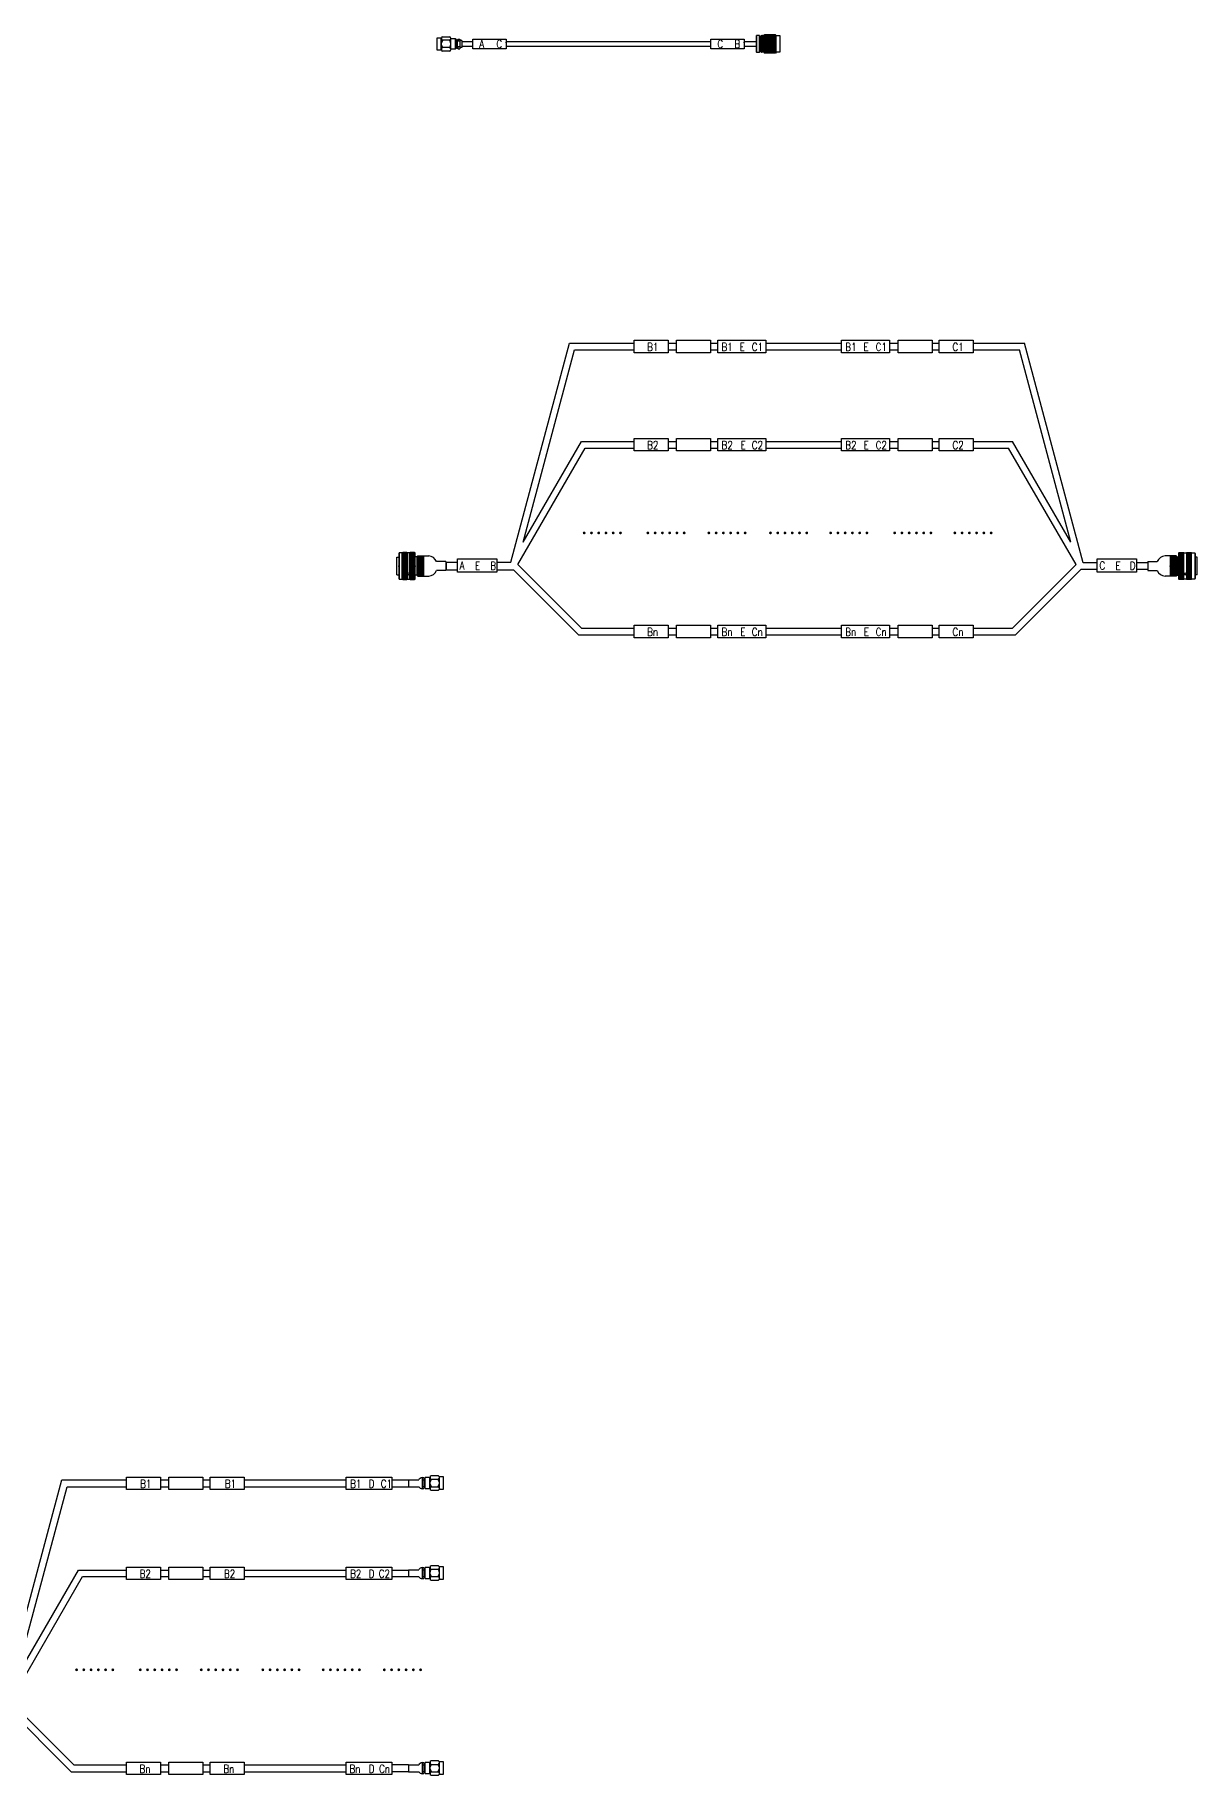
# Model space of a CAD drawing. Header units: inches. Extents: x -3640 to 2054, y -2291 to 954.
# Drawn here: x 824 to 1551, y -1266 to -179 of the extents above; entities that cross this region are included whole.
import ezdxf

# ---------------------------------------------------------------- set-up
doc = ezdxf.new("R2010")
doc.units = ezdxf.units.IN
doc.header["$MEASUREMENT"] = 0
doc.layers.add('C', color=2, linetype='Continuous')
doc.layers.add('VFDL', color=7, linetype='Continuous')
doc.styles.add('HZ', font='txt', dxfattribs={"width": 0.8, "bigfont": 'HZDX'})
doc.styles.add('样式 1', font='')
doc.styles.get('样式 1').set_extended_font_data('SimSun')
pattern_1 = [(315, (-27.04582, 8.43554), (-0.265165, -0.265165), []), (225, (-27.04582, 8.43554), (-0.265165, 0.265165), [])]
pattern_2 = [(315, (-22.2578, 8.43554), (-0.265165, -0.265165), []), (225, (-22.2578, 8.43554), (-0.265165, 0.265165), [])]

# ---------------------------------------------------------------- blocks, each defined once
blk = doc.blocks.new('spdglh')
at = {"lineweight": 30}
for p, q in [((-93.7, 1.5), (-87, 1.5)), ((-66, 2.4), (-66, -2.6)), ((-66, 1.5), (61.7, 1.5)), ((82.7, 2.4), (82.7, -2.6)), ((82.7, 1.5), (90.3, 1.5)), ((-93.7, -1.4), (-87, -1.4)), ((-66, -1.4), (61.7, -1.4)), ((82.7, -1.4), (90.3, -1.4))]:
    blk.add_line(p, q, dxfattribs=at)
for p, q in [((-93.7, 1.5), (-93.7, -1.4)), ((90.3, 1.5), (90.3, -1.4))]:
    blk.add_line(p, q)
for points in [[(-87, 3), (-66, 3), (-66, -3.1), (-87, -3.1)], [(61.7, 3), (82.7, 3), (82.7, -3.1), (61.7, -3.1)]]:
    blk.add_lwpolyline(points, close=True, dxfattribs=at)
for p in [(-66, 0.9), (-66, 0.9), (-66, 0.9), (82.7, 0.9), (82.7, 0.9), (82.7, 0.9)]:
    blk.add_point(p, dxfattribs=at)
at = {"style": 'HZ', "width": 0.8}
for s, p in [('A', (-82.9, -2.5)), ('C', (-72.2, -2.5)), ('C', (65.9, -2.5)), ('B', (76.5, -2.5))]:
    blk.add_text(s, height=5, dxfattribs=at).set_placement(p)
blk = doc.blocks.new('spdglh-z1')
at = {"lineweight": 30}
for p, q in [((-4.1, 3.4), (-4.1, -2.1)), ((-4.1, 2.7), (-3.5, 2.7)), ((-3.5, -2.7), (-3.5, 2.7)), ((-3.5, 2.5), (-2.9, 2.5)), ((-2.9, 2.5), (-2.4, 3)), ((-2.9, -2.5), (-2.9, 2.5)), ((-1.4, 1.7), (-2.9, 1.7)), ((-2.4, 3), (-1.4, 3)), ((-2.4, 3), (-2.4, 1.7)), ((-1.4, 3), (-1.4, -3.1)), ((0, 2.1), (-1.4, 2.1)), ((0, 2.1), (0, -2.1)), ((-4.1, -2.7), (-3.5, -2.7)), ((-3.5, -2.5), (-2.9, -2.5)), ((-1.4, -1.8), (-2.9, -1.8)), ((-2.4, -3.1), (-2.9, -2.5)), ((-2.4, -3.1), (-2.4, -1.8)), ((-2.4, -3.1), (-1.4, -3.1)), ((0, -2.1), (-1.4, -2.1)), ((-1.4, -3), (-1.4, -3))]:
    blk.add_line(p, q, dxfattribs=at)
at = {"layer": 'C', "color": 0, "lineweight": 30}
for p, q in [((-15.4, 3.9), (-12.9, 3.9)), ((-15.4, -3.8), (-15.4, 3.9)), ((-12.9, 3.4), (-12.9, 3.9)), ((-12.9, -3.3), (-12.9, 3.4)), ((-12.2, 4.5), (-7.7, 4.5)), ((-7.7, 2.3), (-12.2, 2.3)), ((-7, -3.3), (-7, 3.4)), ((-7, 3.4), (-4.1, 3.4)), ((-4.1, -3.3), (-4.1, 3.4)), ((-12.9, -3.8), (-15.4, -3.8)), ((-12.9, -3.3), (-12.9, -3.8)), ((-7.7, -2.2), (-12.2, -2.2)), ((-7.7, -4.5), (-12.2, -4.5)), ((-4.1, -3.3), (-7, -3.3))]:
    blk.add_line(p, q, dxfattribs=at)
for centre, radius, start, end in [((-11.6, 3.4), 1.28, 118.0017, 241.9983), ((-8.8, 0), 4.1, 146.5968, 213.4032), ((-8.3, 3.4), 1.28, 298.0017, 61.9983), ((-11.1, 0), 4.1, 326.5968, 33.4032), ((-11.6, -3.4), 1.28, 118.0017, 241.9983), ((-8.3, -3.4), 1.28, 298.0017, 61.9983)]:
    blk.add_arc(centre, radius, start, end, dxfattribs=at)
blk = doc.blocks.new('spdglh-y1')
at = {"lineweight": 30}
h = blk.add_hatch(dxfattribs=at)
h.set_pattern_fill('ANSI37', color=256, scale=4, angle=180, style=0)
h.set_pattern_definition([(225, (71.644, 46.64544), (0.3535534, -0.3535534), []), (315, (71.644, 46.64544), (0.3535534, 0.3535534), [])])
h.paths.add_polyline_path([(11.9, 5.7), (5.1, 5.7), (5.1, -5.7), (11.9, -5.7)])
for p, q in [((0, -5.2), (0, 5.2)), ((1.9, 5.4), (0.2, 5.4)), ((0.2, -5.4), (0.2, 5.4)), ((1.9, -5.4), (1.9, 5.4)), ((1.9, 4), (2.7, 4)), ((2.7, -5), (2.7, 5)), ((3.2, -5.4), (3.2, 5.4)), ((1.9, -5.4), (0.2, -5.4)), ((1.9, -4), (2.7, -4))]:
    blk.add_line(p, q, dxfattribs=at)
blk.add_point((2.7, 0), dxfattribs=at)
at = {"layer": 'VFDL', "linetype": 'Continuous', "lineweight": 30}
for p, q in [((0.2, 5.4), (0, 5.2)), ((3.2, 5.4), (2.7, 5)), ((3.5, 5.1), (3.2, 5.4)), ((3.7, 5.2), (3.5, 5.1)), ((3.5, -5.1), (3.5, 5.1)), ((3.5, 5.1), (3.5, 5.1)), ((3.7, -5.2), (3.7, 5.2)), ((4.6, 5.2), (3.7, 5.2)), ((5.1, 5.7), (4.6, 5.2)), ((4.6, -5.2), (4.6, 5.2)), ((5.1, -5.7), (5.1, 5.7)), ((11.9, 5.7), (5.1, 5.7)), ((11.9, -5.7), (11.9, 5.7)), ((11.9, 5.7), (12.4, 5.2)), ((12.4, -5.2), (12.4, 5.2)), ((12.4, 5.2), (14.6, 5.2)), ((14.6, 5.2), (14.6, -5.2)), ((0.2, -5.4), (0, -5.2)), ((3.2, -5.4), (2.7, -5)), ((3.5, -5.1), (3.2, -5.4)), ((3.7, -5.2), (3.5, -5.1)), ((4.6, -5.2), (3.7, -5.2)), ((4.6, -5.2), (5.1, -5.7)), ((11.9, -5.7), (5.1, -5.7)), ((12.4, -5.2), (11.9, -5.7)), ((14.6, -5.2), (12.4, -5.2))]:
    blk.add_line(p, q, dxfattribs=at)
blk = doc.blocks.new('射频单根连号')
for name, p in [('spdglh-z1', (-93.7, 0)), ('spdglh', (0, 0)), ('spdglh-y1', (90.3, 0))]:
    blk.add_blockref(name, p)
blk = doc.blocks.new('spltjs')
at = {"lineweight": 30}
for p, q in [((-140.4, 98.6), (-100, 98.6)), ((-78.8, 98.6), (-73.5, 98.6)), ((-52.4, 98.6), (-47.8, 98.6)), ((-17.8, 100.4), (-17.8, 92.6)), ((-17.8, 98.6), (29.5, 98.6)), ((59.6, 100.4), (59.6, 92.6)), ((59.6, 98.6), (64.9, 98.6)), ((86.1, 98.6), (90.6, 98.6)), ((111.8, 98.6), (143.9, 98.6)), ((-137.2, 94.4), (-100, 94.4)), ((-78.8, 94.4), (-73.5, 94.4)), ((-52.4, 94.4), (-47.8, 94.4)), ((-17.8, 94.4), (29.5, 94.4)), ((59.6, 94.4), (64.9, 94.4)), ((86.1, 94.4), (90.6, 94.4)), ((111.8, 94.4), (140.7, 94.4)), ((-133, 37.2), (-100, 37.2)), ((-130.6, 33), (-100, 33)), ((-78.8, 37.2), (-73.5, 37.2)), ((-78.8, 33), (-73.5, 33)), ((-52.4, 37.2), (-47.8, 37.2)), ((-52.4, 33), (-47.8, 33)), ((-17.8, 39), (-17.8, 31.2)), ((-17.8, 37.2), (29.5, 37.2)), ((-17.8, 33), (29.5, 33)), ((59.6, 39), (59.6, 31.2)), ((59.6, 37.2), (64.9, 37.2)), ((59.6, 33), (64.9, 33)), ((86.1, 37.2), (90.6, 37.2)), ((86.1, 33), (90.6, 33)), ((111.8, 37.2), (136.5, 37.2)), ((111.8, 33), (134, 33)), ((-217.5, -38.3), (-210.4, -38.3)), ((-217.5, -43), (-210.4, -43)), ((-185.8, -38.3), (-177.1, -38.3)), ((-185.8, -43), (-175.4, -43)), ((189.3, -42.8), (179.1, -42.8)), ((189.3, -38.7), (180.6, -38.7)), ((221, -38.7), (213.9, -38.7)), ((221, -42.8), (213.9, -42.8)), ((-134.7, -83.7), (-100, -83.7)), ((-133, -79.5), (-100, -79.5)), ((-78.8, -79.5), (-73.5, -79.5)), ((-78.8, -83.7), (-73.5, -83.7)), ((-52.4, -79.5), (-47.8, -79.5)), ((-52.4, -83.7), (-47.8, -83.7)), ((-17.8, -77.7), (-17.8, -85.5)), ((-17.8, -79.5), (29.5, -79.5)), ((-17.8, -83.7), (29.5, -83.7)), ((59.6, -77.7), (59.6, -85.5)), ((59.6, -79.5), (64.9, -79.5)), ((59.6, -83.7), (64.9, -83.7)), ((86.1, -79.5), (90.6, -79.5)), ((86.1, -83.7), (90.6, -83.7)), ((111.8, -79.5), (136.5, -79.5)), ((111.8, -83.7), (138.2, -83.7))]:
    blk.add_line(p, q, dxfattribs=at)
for p, q in [((-217.5, -38.3), (-217.5, -43)), ((221, -38.7), (221, -42.8))]:
    blk.add_line(p, q)
at = {"linetype": 'Continuous', "lineweight": 30}
for points in [[(-177.1, -38.3), (-140.4, 98.6)], [(180.6, -38.7), (143.9, 98.6)], [(-169.4, -25.9), (-137.2, 94.4)], [(172.9, -25.9), (140.7, 94.4)], [(-172.7, -39.8), (-130.6, 33)], [(-169.4, -25.9), (-133, 37.2)], [(176.1, -39.8), (134, 33)], [(172.9, -25.9), (136.5, 37.2)], [(-175.4, -43), (-134.7, -83.7)], [(-172.7, -39.8), (-133, -79.5)], [(176.1, -39.8), (136.5, -79.5)], [(179.1, -42.8), (138.2, -83.7)]]:
    blk.add_lwpolyline(points, dxfattribs=at)
at = {"lineweight": 30}
for points in [[(-100, 100.4), (-78.8, 100.4), (-78.8, 92.6), (-100, 92.6)], [(-73.5, 100.4), (-52.4, 100.4), (-52.4, 92.6), (-73.5, 92.6)], [(-47.8, 100.4), (-17.8, 100.4), (-17.8, 92.6), (-47.8, 92.6)], [(29.5, 100.4), (59.6, 100.4), (59.6, 92.6), (29.5, 92.6)], [(64.9, 100.4), (86.1, 100.4), (86.1, 92.6), (64.9, 92.6)], [(90.6, 100.4), (111.8, 100.4), (111.8, 92.6), (90.6, 92.6)], [(-100, 39), (-78.8, 39), (-78.8, 31.2), (-100, 31.2)], [(-73.5, 39), (-52.4, 39), (-52.4, 31.2), (-73.5, 31.2)], [(-47.8, 39), (-17.8, 39), (-17.8, 31.2), (-47.8, 31.2)], [(29.5, 39), (59.6, 39), (59.6, 31.2), (29.5, 31.2)], [(64.9, 39), (86.1, 39), (86.1, 31.2), (64.9, 31.2)], [(90.6, 39), (111.8, 39), (111.8, 31.2), (90.6, 31.2)], [(-210.4, -36.3), (-185.8, -36.3), (-185.8, -44.5), (-210.4, -44.5)], [(189.3, -36.3), (213.9, -36.3), (213.9, -44.5), (189.3, -44.5)], [(-100, -77.7), (-78.8, -77.7), (-78.8, -85.5), (-100, -85.5)], [(-73.5, -77.7), (-52.4, -77.7), (-52.4, -85.5), (-73.5, -85.5)], [(-47.8, -77.7), (-17.8, -77.7), (-17.8, -85.5), (-47.8, -85.5)], [(29.5, -77.7), (59.6, -77.7), (59.6, -85.5), (29.5, -85.5)], [(64.9, -77.7), (86.1, -77.7), (86.1, -85.5), (64.9, -85.5)], [(90.6, -77.7), (111.8, -77.7), (111.8, -85.5), (90.6, -85.5)]]:
    blk.add_lwpolyline(points, close=True, dxfattribs=at)
at = {"lineweight": 20, "style": 'HZ', "width": 0.8}
for s, p in [('B1', (-91.9, 93.7)), ('B1', (-45.4, 93.7)), ('E', (-34.1, 93.7)), ('C1', (-26.5, 93.7)), ('B1', (31.9, 93.7)), ('E', (43.3, 93.7)), ('C1', (50.9, 93.7)), ('C1', (98.9, 93.7)), ('B2', (-91.9, 32.3)), ('B2', (-45.4, 32.3)), ('E', (-33.5, 32.3)), ('C2', (-26.5, 32.3)), ('B2', (31.9, 32.3)), ('E', (43.4, 32.3)), ('C2', (50.9, 32.3)), ('C2', (98.9, 32.3)), ('A', (-209.1, -42.9)), ('E', (-199.5, -43)), ('B', (-189.9, -43)), ('C', (190.7, -42.9)), ('E', (200.7, -43)), ('D', (209.7, -43)), ('Bn', (-91.9, -84.4)), ('Bn', (-45.4, -84.4)), ('E', (-33.7, -84.4)), ('Cn', (-26.5, -84.4)), ('Bn', (31.9, -84.4)), ('E', (43.5, -84.4)), ('Cn', (50.9, -84.4)), ('Cn', (98.9, -84.4))]:
    blk.add_text(s, height=5, dxfattribs=at).set_placement(p)
at = {"style": '样式 1'}
for p in [(-133.5, -25.2), (-93.7, -25.2), (-55.6, -25.2), (-17.1, -25.2), (20.5, -25.2), (60.5, -25.2), (98.1, -25.2)]:
    blk.add_text('……', height=10, dxfattribs=at).set_placement(p)
blk = doc.blocks.new('spltjs-z1')
at = {"lineweight": 30}
h = blk.add_hatch(dxfattribs=at)
h.set_pattern_fill('ANSI37', color=256, scale=3, angle=180, style=0)
h.set_pattern_definition(pattern_1)
h.paths.add_polyline_path([(-27, -8.4), (-24.4, -8.4), (-24.4, 8.4), (-27, 8.4)])
h = blk.add_hatch(dxfattribs=at)
h.set_pattern_fill('ANSI37', color=256, scale=3, angle=180, style=0)
h.set_pattern_definition(pattern_2)
h.paths.add_polyline_path([(-22.3, -8.4), (-19.6, -8.4), (-19.6, 8.4), (-22.3, 8.4)])
for p, q in [((-30.8, 5.6), (-29.5, 5.6)), ((-30.8, -5.6), (-30.8, 5.6)), ((-29.3, 8.2), (-29.5, 7.9)), ((-29.5, 7.9), (-29.5, -7.9)), ((-27, 8.4), (-27.3, 8.2)), ((-27, -8.4), (-27, 8.4)), ((-24.4, 8.4), (-24.1, 8.2)), ((-22.3, 8.4), (-22.5, 8.2)), ((-22.3, -8.4), (-22.3, 8.4)), ((-19.6, 8.4), (-19.3, 8.2)), ((-19.3, -8.2), (-19.3, 8.2)), ((-18.2, 5.8), (-19.3, 5.8)), ((-17.6, 6.4), (-18.2, 5.8)), ((-18.2, 5.8), (-18.2, -5.8)), ((-17.6, 6.4), (-17.6, -6.4)), ((-17.6, 6.4), (-14, 6.4)), ((-17.6, 5.9), (-14, 5.9)), ((-17.6, 5.5), (-14, 5.5)), ((-17.6, 5), (-14, 5)), ((-17.6, 4.5), (-14, 4.5)), ((-17.6, 4), (-14, 4)), ((-17.6, 3.6), (-14, 3.6)), ((-17.6, 3.1), (-14, 3.1)), ((-17.6, 2.6), (-14, 2.6)), ((-17.6, 2.1), (-14, 2.1)), ((-17.6, 1.6), (-14, 1.6)), ((-17.6, 1.2), (-14, 1.2)), ((-17.6, 0.7), (-14, 0.7)), ((-17.6, 0.2), (-14, 0.2)), ((-14, 6.4), (-14, -6.4)), ((-14, 6.4), (-10.8, 6.4)), ((0, 2.8), (-5.9, 2.8)), ((0, 2.8), (0, -2.8)), ((-30.8, -5.6), (-29.5, -5.6)), ((-29.5, -7.9), (-29.3, -8.2)), ((-27.3, -8.2), (-27, -8.4)), ((-24.1, -8.2), (-24.4, -8.4)), ((-22.5, -8.2), (-22.3, -8.4)), ((-19.3, -8.2), (-19.6, -8.4)), ((-18.2, -5.8), (-19.3, -5.8)), ((-17.6, -6.4), (-18.2, -5.8)), ((-17.6, -0.3), (-14, -0.3)), ((-17.6, -0.7), (-14, -0.7)), ((-17.6, -1.2), (-14, -1.2)), ((-17.6, -1.7), (-14, -1.7)), ((-17.6, -2.2), (-14, -2.2)), ((-17.6, -2.6), (-14, -2.6)), ((-17.6, -3.1), (-14, -3.1)), ((-17.6, -3.6), (-14, -3.6)), ((-17.6, -4.1), (-14, -4.1)), ((-17.6, -4.5), (-14, -4.5)), ((-17.6, -5.1), (-14, -5.1)), ((-17.6, -5.5), (-14, -5.5)), ((-17.6, -6), (-14, -6)), ((-17.6, -6.4), (-14, -6.4)), ((-14, -6.4), (-10.8, -6.4)), ((0, -2.8), (-5.9, -2.8))]:
    blk.add_line(p, q, dxfattribs=at)
for points in [[(-29.3, -8.2), (-27.3, -8.2), (-27.3, 8.2), (-29.3, 8.2)], [(-27, -8.4), (-24.4, -8.4), (-24.4, 8.4), (-27, 8.4)], [(-24.1, -8.2), (-22.5, -8.2), (-22.5, 8.2), (-24.1, 8.2)], [(-22.3, -8.4), (-19.6, -8.4), (-19.6, 8.4), (-22.3, 8.4)]]:
    blk.add_lwpolyline(points, close=True, dxfattribs=at)
for centre, radius, start, end in [((-11.6, 0.2), 6.28, 24.7524, 82.1031), ((-23.3, -5.3), 0.854, 23.7022, 156.2978), ((-23.3, -4.6), 0.854, 203.7022, 336.2978), ((-23.3, -4.4), 0.943, 213.9978, 326.0022), ((-11.6, -0.2), 6.28, 277.8969, 335.2476)]:
    blk.add_arc(centre, radius, start, end, dxfattribs=at)
for p in [(-19.3, 0), (-19.3, 0), (-14, 0), (-29.5, 0)]:
    blk.add_point(p, dxfattribs=at)
blk = doc.blocks.new('spltjs-y1')
at = {"lineweight": 30}
h = blk.add_hatch(dxfattribs=at)
h.set_pattern_fill('ANSI37', color=256, scale=3, angle=180, style=0)
h.set_pattern_definition([(225, (22.2578, 8.43554), (0.265165, -0.265165), []), (315, (22.2578, 8.43554), (0.265165, 0.265165), [])])
h.paths.add_polyline_path([(22.3, 8.4), (19.6, 8.4), (19.6, -8.4), (22.3, -8.4)])
h = blk.add_hatch(dxfattribs=at)
h.set_pattern_fill('ANSI37', color=256, scale=3, angle=180, style=0)
h.set_pattern_definition([(225, (27.04582, 8.43554), (0.265165, -0.265165), []), (315, (27.04582, 8.43554), (0.265165, 0.265165), [])])
h.paths.add_polyline_path([(27, 8.4), (24.4, 8.4), (24.4, -8.4), (27, -8.4)])
for p, q in [((0, 2.8), (5.9, 2.8)), ((0, 2.8), (0, -2.8)), ((14, 6.4), (10.8, 6.4)), ((17.6, 6.4), (14, 6.4)), ((14, 6.4), (14, -6.4)), ((17.6, 5.9), (14, 5.9)), ((17.6, 5.5), (14, 5.5)), ((17.6, 5), (14, 5)), ((17.6, 4.5), (14, 4.5)), ((17.6, 4), (14, 4)), ((17.6, 3.6), (14, 3.6)), ((17.6, 3.1), (14, 3.1)), ((17.6, 2.6), (14, 2.6)), ((17.6, 2.1), (14, 2.1)), ((17.6, 1.6), (14, 1.6)), ((17.6, 1.2), (14, 1.2)), ((17.6, 0.7), (14, 0.7)), ((17.6, 0.2), (14, 0.2)), ((17.6, 6.4), (18.2, 5.8)), ((17.6, 6.4), (17.6, -6.4)), ((18.2, 5.8), (19.3, 5.8)), ((18.2, 5.8), (18.2, -5.8)), ((19.6, 8.4), (19.3, 8.2)), ((19.3, -8.2), (19.3, 8.2)), ((22.3, -8.4), (22.3, 8.4)), ((22.3, 8.4), (22.5, 8.2)), ((24.4, 8.4), (24.1, 8.2)), ((27, -8.4), (27, 8.4)), ((27, 8.4), (27.3, 8.2)), ((29.3, 8.2), (29.5, 7.9)), ((29.5, 7.9), (29.5, -7.9)), ((30.8, 5.6), (29.5, 5.6)), ((30.8, -5.6), (30.8, 5.6)), ((0, -2.8), (5.9, -2.8)), ((14, -6.4), (10.8, -6.4)), ((17.6, -0.3), (14, -0.3)), ((17.6, -0.7), (14, -0.7)), ((17.6, -1.2), (14, -1.2)), ((17.6, -1.7), (14, -1.7)), ((17.6, -2.2), (14, -2.2)), ((17.6, -2.6), (14, -2.6)), ((17.6, -3.1), (14, -3.1)), ((17.6, -3.6), (14, -3.6)), ((17.6, -4.1), (14, -4.1)), ((17.6, -4.5), (14, -4.5)), ((17.6, -5.1), (14, -5.1)), ((17.6, -5.5), (14, -5.5)), ((17.6, -6), (14, -6)), ((17.6, -6.4), (14, -6.4)), ((17.6, -6.4), (18.2, -5.8)), ((18.2, -5.8), (19.3, -5.8)), ((19.3, -8.2), (19.6, -8.4)), ((22.5, -8.2), (22.3, -8.4)), ((24.1, -8.2), (24.4, -8.4)), ((27.3, -8.2), (27, -8.4)), ((29.5, -7.9), (29.3, -8.2)), ((30.8, -5.6), (29.5, -5.6))]:
    blk.add_line(p, q, dxfattribs=at)
for points in [[(22.3, -8.4), (19.6, -8.4), (19.6, 8.4), (22.3, 8.4)], [(24.1, -8.2), (22.5, -8.2), (22.5, 8.2), (24.1, 8.2)], [(27, -8.4), (24.4, -8.4), (24.4, 8.4), (27, 8.4)], [(29.3, -8.2), (27.3, -8.2), (27.3, 8.2), (29.3, 8.2)]]:
    blk.add_lwpolyline(points, close=True, dxfattribs=at)
for centre, radius, start, end in [((11.6, 0.2), 6.28, 97.8969, 155.2476), ((11.6, -0.2), 6.28, 204.7524, 262.1031), ((23.3, -5.3), 0.854, 23.7022, 156.2978), ((23.3, -4.6), 0.854, 203.7022, 336.2978), ((23.3, -4.4), 0.943, 213.9978, 326.0022)]:
    blk.add_arc(centre, radius, start, end, dxfattribs=at)
for p in [(14, 0), (19.3, 0), (19.3, 0), (29.5, 0)]:
    blk.add_point(p, dxfattribs=at)
blk = doc.blocks.new('射频两头集束')
for name, p in [('spltjs', (-0.9, -0.4)), ('spltjs-z1', (-218.5, -41.1)), ('spltjs-y1', (220.1, -41.1))]:
    blk.add_blockref(name, p)
blk = doc.blocks.new('sp1f3')
at = {"lineweight": 30}
for p, q in [((-95.7, 94.3), (-55.3, 94.3)), ((-92.5, 90.1), (-55.3, 90.1)), ((-34.1, 94.3), (-28.8, 94.3)), ((-34.1, 90.1), (-28.8, 90.1)), ((-7.6, 94.3), (-3.1, 94.3)), ((-7.6, 90.1), (-3.1, 90.1)), ((18.1, 94.3), (82, 94.3)), ((18.1, 90.1), (82, 90.1)), ((110.4, 94.3), (120.9, 94.3)), ((110.4, 90.1), (120.9, 90.1)), ((120.9, 94.3), (120.9, 90.1)), ((-85.3, 38), (-55.3, 38)), ((-82.9, 33.9), (-55.3, 33.9)), ((-34.1, 38), (-28.8, 38)), ((-34.1, 33.9), (-28.8, 33.9)), ((-7.6, 38), (-3.1, 38)), ((-7.6, 33.9), (-3.1, 33.9)), ((18.1, 38), (82, 38)), ((18.1, 33.9), (82, 33.9)), ((110.4, 38), (120.9, 38)), ((110.4, 33.9), (120.9, 33.9)), ((120.9, 38), (120.9, 33.9)), ((-208.9, -42.8), (-190.8, -42.8)), ((-148.8, -42.8), (-132.4, -42.8)), ((-208.9, -47.1), (-190.8, -47.1)), ((-148.8, -47.1), (-130.8, -47.1)), ((-88.3, -83.8), (-55.3, -83.8)), ((-34.1, -83.8), (-28.8, -83.8)), ((-7.6, -83.8), (-3.1, -83.8)), ((18.1, -83.8), (82, -83.8)), ((-90, -88), (-55.3, -88)), ((-34.1, -88), (-28.8, -88)), ((-7.6, -88), (-3.1, -88)), ((18.1, -88), (82, -88))]:
    blk.add_line(p, q, dxfattribs=at)
for p, q in [((-208.9, -42.8), (-208.9, -47.1)), ((120.9, -83.8), (110.4, -83.8)), ((120.9, -83.8), (120.9, -88)), ((120.9, -88), (110.4, -88))]:
    blk.add_line(p, q)
at = {"linetype": 'Continuous', "lineweight": 30}
for points in [[(-132.4, -42.8), (-95.7, 94.3)], [(-124.7, -30.2), (-92.5, 90.1)], [(-127.9, -44.2), (-82.9, 33.9)], [(-124.7, -30.2), (-85.3, 38)], [(-130.8, -47.1), (-90, -88)], [(-127.9, -44.2), (-88.3, -83.8)]]:
    blk.add_lwpolyline(points, dxfattribs=at)
at = {"lineweight": 30}
for points in [[(-55.3, 96.1), (-34.1, 96.1), (-34.1, 88.3), (-55.3, 88.3)], [(-28.8, 96.1), (-7.6, 96.1), (-7.6, 88.3), (-28.8, 88.3)], [(82, 96.1), (110.4, 96.1), (110.4, 88.3), (82, 88.3)], [(-55.3, 39.9), (-34.1, 39.9), (-34.1, 32.1), (-55.3, 32.1)], [(-28.8, 39.9), (-7.6, 39.9), (-7.6, 32.1), (-28.8, 32.1)], [(-3.1, 39.9), (18.1, 39.9), (18.1, 32.1), (-3.1, 32.1)], [(82, 39.9), (110.4, 39.9), (110.4, 32.1), (82, 32.1)], [(-190.9, -40.6), (-148.9, -40.6), (-148.9, -48.8), (-190.9, -48.8)], [(-55.3, -82), (-34.1, -82), (-34.1, -89.8), (-55.3, -89.8)], [(-28.8, -82), (-7.6, -82), (-7.6, -89.8), (-28.8, -89.8)], [(-3.1, -82), (18.1, -82), (18.1, -89.8), (-3.1, -89.8)], [(82, -82), (110.4, -82), (110.4, -89.8), (82, -89.8)]]:
    blk.add_lwpolyline(points, close=True, dxfattribs=at)
blk.add_lwpolyline([(-3.1, 96.1), (18.1, 96.1), (18.1, 88.3), (-3.1, 88.3)], close=True)
at = {"style": 'HZ', "width": 0.8}
for s, p in [('B1', (-46.8, 89.4)), ('B1', (84.4, 89.4)), ('D', (96, 89.4)), ('C1', (103.6, 89.4)), ('B2', (-47.1, 33.2)), ('B2', (5.6, 33.2)), ('B2', (84.4, 33.2)), ('D', (96, 33.2)), ('C2', (102.3, 33.2)), ('A', (-182.6, -47.2)), ('D', (-170.4, -47.3)), ('B', (-158.9, -47.3)), ('Bn', (-47.2, -88.7)), ('Bn', (5.2, -88.7)), ('Bn', (84, -88.7)), ('D', (96, -88.7)), ('Cn', (102.5, -88.7))]:
    blk.add_text(s, height=5, dxfattribs=at).set_placement(p)
at = {"lineweight": 20, "style": 'HZ', "width": 0.8}
blk.add_text('B1', height=5, dxfattribs=at).set_placement((6.1, 89.4))
at = {"style": '样式 1'}
for p in [(-88.8, -29.5), (-49, -29.5), (-10.9, -29.5), (27.6, -29.5), (65.3, -29.5), (103.5, -29.5)]:
    blk.add_text('……', height=10, dxfattribs=at).set_placement(p)
blk = doc.blocks.new('sp1f3-y1')
at = {"lineweight": 30}
for p, q in [((0, 2.1), (6.4, 2.1)), ((0, 2.1), (0, -2.1)), ((0, -2.1), (6.5, -2.1))]:
    blk.add_line(p, q, dxfattribs=at)
for centre, radius, start, end in [((8.7, 1), 2.56, 94.9925, 155.1073), ((8.7, -0.8), 2.56, 212.2338, 265.0075), ((4.7, -3.6), 2.27, 38.6223, 40.5265)]:
    blk.add_arc(centre, radius, start, end, dxfattribs=at)
at = {"layer": 'C', "color": 0, "lineweight": 30}
for p, q in [((8.5, 3.6), (8.5, -3.3)), ((8.5, 3.6), (9.5, 3.6)), ((8.5, 2.1), (9.5, 2.1)), ((9.5, 3.6), (9.5, -3.2)), ((9.5, 3.1), (10.5, 3.1)), ((10.5, -3.2), (10.5, 3.6)), ((13.4, 3.6), (10.5, 3.6)), ((13.4, -3.2), (13.4, 3.6)), ((18.7, 4.7), (14.1, 4.7)), ((14.1, 2.5), (18.7, 2.5)), ((21.8, 4.1), (19.3, 4.1)), ((19.3, 3.6), (19.3, 4.1)), ((19.3, -3.2), (19.3, 3.6)), ((21.8, -3.6), (21.8, 4.1)), ((8.5, -2), (9.5, -2)), ((8.5, -3.3), (9.5, -3.3)), ((9.5, -2.9), (10.5, -2.9)), ((9.5, -3.3), (9.5, -3.1)), ((10.5, -3.2), (13.4, -3.2)), ((14.1, -2.1), (18.7, -2.1)), ((14.1, -4.3), (18.7, -4.3)), ((19.3, -3.2), (19.3, -3.6)), ((19.3, -3.6), (21.8, -3.6))]:
    blk.add_line(p, q, dxfattribs=at)
for centre, radius, start, end in [((14.7, 3.6), 1.28, 118.0017, 241.9983), ((17.5, 0.2), 4.1, 146.5968, 213.4032), ((18.1, 3.6), 1.28, 298.0017, 61.9983), ((15.2, 0.2), 4.1, 326.5968, 33.4032), ((14.7, -3.2), 1.28, 118.0017, 241.9983), ((18.1, -3.2), 1.28, 298.0017, 61.9983)]:
    blk.add_arc(centre, radius, start, end, dxfattribs=at)
blk = doc.blocks.new('sp1f3-y2')
at = {"lineweight": 30}
for p, q in [((0, 2.1), (6.4, 2.1)), ((0, 2.1), (0, -2.1)), ((0, -2.1), (6.5, -2.1))]:
    blk.add_line(p, q, dxfattribs=at)
for centre, radius, start, end in [((8.7, 1), 2.56, 94.9925, 155.1073), ((8.7, -0.8), 2.56, 212.2338, 265.0075), ((4.7, -3.6), 2.27, 38.6223, 40.5265)]:
    blk.add_arc(centre, radius, start, end, dxfattribs=at)
at = {"layer": 'C', "color": 0, "lineweight": 30}
for p, q in [((8.5, 3.6), (8.5, -3.3)), ((8.5, 3.6), (9.5, 3.6)), ((8.5, 2.1), (9.5, 2.1)), ((9.5, 3.6), (9.5, -3.2)), ((9.5, 3.1), (10.5, 3.1)), ((10.5, -3.2), (10.5, 3.6)), ((13.4, 3.6), (10.5, 3.6)), ((13.4, -3.2), (13.4, 3.6)), ((18.7, 4.7), (14.1, 4.7)), ((14.1, 2.5), (18.7, 2.5)), ((21.8, 4.1), (19.3, 4.1)), ((19.3, 3.6), (19.3, 4.1)), ((19.3, -3.2), (19.3, 3.6)), ((21.8, -3.6), (21.8, 4.1)), ((8.5, -2), (9.5, -2)), ((8.5, -3.3), (9.5, -3.3)), ((9.5, -2.9), (10.5, -2.9)), ((9.5, -3.3), (9.5, -3.1)), ((10.5, -3.2), (13.4, -3.2)), ((14.1, -2.1), (18.7, -2.1)), ((14.1, -4.3), (18.7, -4.3)), ((19.3, -3.2), (19.3, -3.6)), ((19.3, -3.6), (21.8, -3.6))]:
    blk.add_line(p, q, dxfattribs=at)
for centre, radius, start, end in [((14.7, 3.6), 1.28, 118.0017, 241.9983), ((17.5, 0.2), 4.1, 146.5968, 213.4032), ((18.1, 3.6), 1.28, 298.0017, 61.9983), ((15.2, 0.2), 4.1, 326.5968, 33.4032), ((14.7, -3.2), 1.28, 118.0017, 241.9983), ((18.1, -3.2), 1.28, 298.0017, 61.9983)]:
    blk.add_arc(centre, radius, start, end, dxfattribs=at)
blk = doc.blocks.new('sp1f3-y3')
at = {"lineweight": 30}
for p, q in [((0, 2.1), (6.4, 2.1)), ((0, 2.1), (0, -2.1)), ((0, -2.1), (6.5, -2.1))]:
    blk.add_line(p, q, dxfattribs=at)
for centre, radius, start, end in [((8.7, 1), 2.56, 94.9925, 155.1073), ((8.7, -0.8), 2.56, 212.2338, 265.0075), ((4.7, -3.6), 2.27, 38.6223, 40.5265)]:
    blk.add_arc(centre, radius, start, end, dxfattribs=at)
at = {"layer": 'C', "color": 0, "lineweight": 30}
for p, q in [((8.5, 3.6), (8.5, -3.3)), ((8.5, 3.6), (9.5, 3.6)), ((8.5, 2.1), (9.5, 2.1)), ((9.5, 3.6), (9.5, -3.2)), ((9.5, 3.1), (10.5, 3.1)), ((10.5, -3.2), (10.5, 3.6)), ((13.4, 3.6), (10.5, 3.6)), ((13.4, -3.2), (13.4, 3.6)), ((18.7, 4.7), (14.1, 4.7)), ((14.1, 2.5), (18.7, 2.5)), ((21.8, 4.1), (19.3, 4.1)), ((19.3, 3.6), (19.3, 4.1)), ((19.3, -3.2), (19.3, 3.6)), ((21.8, -3.6), (21.8, 4.1)), ((8.5, -2), (9.5, -2)), ((8.5, -3.3), (9.5, -3.3)), ((9.5, -2.9), (10.5, -2.9)), ((9.5, -3.3), (9.5, -3.1)), ((10.5, -3.2), (13.4, -3.2)), ((14.1, -2.1), (18.7, -2.1)), ((14.1, -4.3), (18.7, -4.3)), ((19.3, -3.2), (19.3, -3.6)), ((19.3, -3.6), (21.8, -3.6))]:
    blk.add_line(p, q, dxfattribs=at)
for centre, radius, start, end in [((14.7, 3.6), 1.28, 118.0017, 241.9983), ((17.5, 0.2), 4.1, 146.5968, 213.4032), ((18.1, 3.6), 1.28, 298.0017, 61.9983), ((15.2, 0.2), 4.1, 326.5968, 33.4032), ((14.7, -3.2), 1.28, 118.0017, 241.9983), ((18.1, -3.2), 1.28, 298.0017, 61.9983)]:
    blk.add_arc(centre, radius, start, end, dxfattribs=at)
blk = doc.blocks.new('sp1f3-z1')
at = {"lineweight": 30}
h = blk.add_hatch(dxfattribs=at)
h.set_pattern_fill('ANSI37', color=256, scale=3, angle=180, style=0)
h.set_pattern_definition(pattern_1)
h.paths.add_polyline_path([(-27, -8.4), (-24.4, -8.4), (-24.4, 8.4), (-27, 8.4)])
h = blk.add_hatch(dxfattribs=at)
h.set_pattern_fill('ANSI37', color=256, scale=3, angle=180, style=0)
h.set_pattern_definition(pattern_2)
h.paths.add_polyline_path([(-22.3, -8.4), (-19.6, -8.4), (-19.6, 8.4), (-22.3, 8.4)])
for p, q in [((-30.8, 5.6), (-29.5, 5.6)), ((-30.8, -5.6), (-30.8, 5.6)), ((-29.3, 8.2), (-29.5, 7.9)), ((-29.5, 7.9), (-29.5, -7.9)), ((-27, 8.4), (-27.3, 8.2)), ((-27, -8.4), (-27, 8.4)), ((-24.4, 8.4), (-24.1, 8.2)), ((-22.3, 8.4), (-22.5, 8.2)), ((-22.3, -8.4), (-22.3, 8.4)), ((-19.6, 8.4), (-19.3, 8.2)), ((-19.3, -8.2), (-19.3, 8.2)), ((-18.2, 5.8), (-19.3, 5.8)), ((-17.6, 6.4), (-18.2, 5.8)), ((-18.2, 5.8), (-18.2, -5.8)), ((-17.6, 6.4), (-17.6, -6.4)), ((-17.6, 6.4), (-14, 6.4)), ((-17.6, 5.9), (-14, 5.9)), ((-17.6, 5.5), (-14, 5.5)), ((-17.6, 5), (-14, 5)), ((-17.6, 4.5), (-14, 4.5)), ((-17.6, 4), (-14, 4)), ((-17.6, 3.6), (-14, 3.6)), ((-17.6, 3.1), (-14, 3.1)), ((-17.6, 2.6), (-14, 2.6)), ((-17.6, 2.1), (-14, 2.1)), ((-17.6, 1.6), (-14, 1.6)), ((-17.6, 1.2), (-14, 1.2)), ((-17.6, 0.7), (-14, 0.7)), ((-17.6, 0.2), (-14, 0.2)), ((-14, 6.4), (-14, -6.4)), ((-14, 6.4), (-10.8, 6.4)), ((0, 2.8), (-5.9, 2.8)), ((0, 2.8), (0, -2.8)), ((-30.8, -5.6), (-29.5, -5.6)), ((-29.5, -7.9), (-29.3, -8.2)), ((-27.3, -8.2), (-27, -8.4)), ((-24.1, -8.2), (-24.4, -8.4)), ((-22.5, -8.2), (-22.3, -8.4)), ((-19.3, -8.2), (-19.6, -8.4)), ((-18.2, -5.8), (-19.3, -5.8)), ((-17.6, -6.4), (-18.2, -5.8)), ((-17.6, -0.3), (-14, -0.3)), ((-17.6, -0.7), (-14, -0.7)), ((-17.6, -1.2), (-14, -1.2)), ((-17.6, -1.7), (-14, -1.7)), ((-17.6, -2.2), (-14, -2.2)), ((-17.6, -2.6), (-14, -2.6)), ((-17.6, -3.1), (-14, -3.1)), ((-17.6, -3.6), (-14, -3.6)), ((-17.6, -4.1), (-14, -4.1)), ((-17.6, -4.5), (-14, -4.5)), ((-17.6, -5.1), (-14, -5.1)), ((-17.6, -5.5), (-14, -5.5)), ((-17.6, -6), (-14, -6)), ((-17.6, -6.4), (-14, -6.4)), ((-14, -6.4), (-10.8, -6.4)), ((0, -2.8), (-5.9, -2.8))]:
    blk.add_line(p, q, dxfattribs=at)
for points in [[(-29.3, -8.2), (-27.3, -8.2), (-27.3, 8.2), (-29.3, 8.2)], [(-27, -8.4), (-24.4, -8.4), (-24.4, 8.4), (-27, 8.4)], [(-24.1, -8.2), (-22.5, -8.2), (-22.5, 8.2), (-24.1, 8.2)], [(-22.3, -8.4), (-19.6, -8.4), (-19.6, 8.4), (-22.3, 8.4)]]:
    blk.add_lwpolyline(points, close=True, dxfattribs=at)
for centre, radius, start, end in [((-11.6, 0.2), 6.28, 24.7524, 82.1031), ((-23.3, -5.3), 0.854, 23.7022, 156.2978), ((-23.3, -4.6), 0.854, 203.7022, 336.2978), ((-23.3, -4.4), 0.943, 213.9978, 326.0022), ((-11.6, -0.2), 6.28, 277.8969, 335.2476)]:
    blk.add_arc(centre, radius, start, end, dxfattribs=at)
for p in [(-19.3, 0), (-19.3, 0), (-14, 0), (-29.5, 0)]:
    blk.add_point(p, dxfattribs=at)
blk = doc.blocks.new('射频一分三')
for name, p in [('sp1f3-y1', (251.2, 137.1)), ('sp1f3', (130.3, 44.9)), ('sp1f3-y2', (251.2, 80.9)), ('sp1f3-z1', (-78.6, 0)), ('sp1f3-y3', (251.2, -41))]:
    blk.add_blockref(name, p)

msp = doc.modelspace()

# ---------------------------------------------------------------- block references
for name, p in [('射频单根连号', (1185, -184.6)), ('射频两头集束', (1299.8, -469.7)), ('射频一分三', (806.7, -1221.1))]:
    msp.add_blockref(name, p)

doc.saveas('drawing.dxf')
